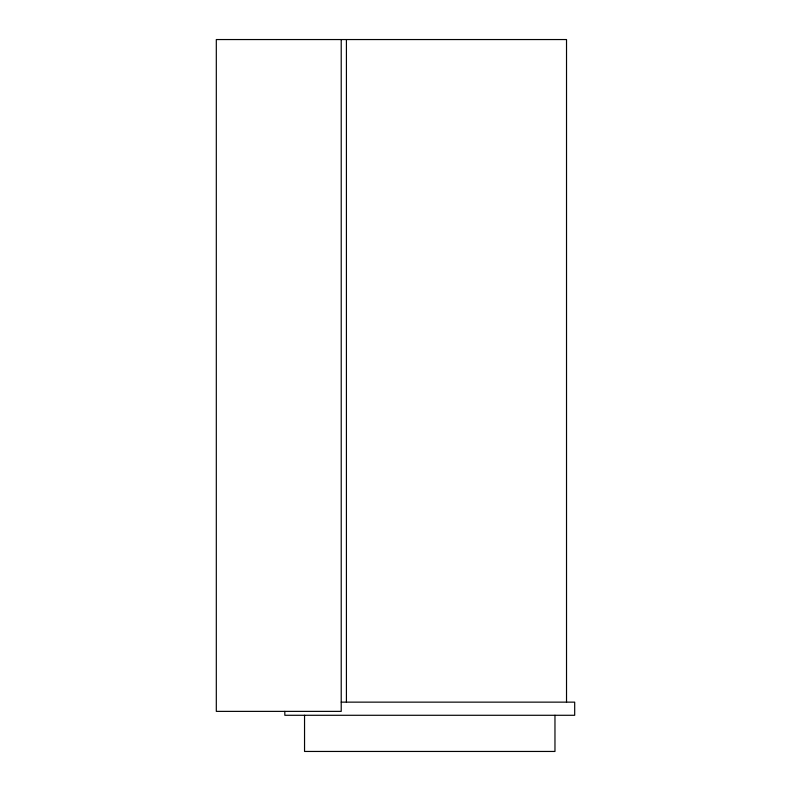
<?xml version="1.0" encoding="UTF-8"?>
<svg xmlns="http://www.w3.org/2000/svg" width="791" height="791" viewBox="0 0 791 791"><rect width="100%" height="100%" fill="white"/><g stroke="black" fill="none" stroke-linecap="round" stroke-linejoin="round"><path stroke-width="1.19" d="M341.218 702.141L574.691 702.141L574.691 715.282L284.819 715.282L284.819 711.376M566.524 702.141L566.524 39.55L216.309 39.55L216.309 711.376L341.218 711.376L341.218 39.55M554.966 715.282L554.966 751.45L304.545 751.45L304.545 715.282M346.418 39.55L346.418 702.141"/></g></svg>
